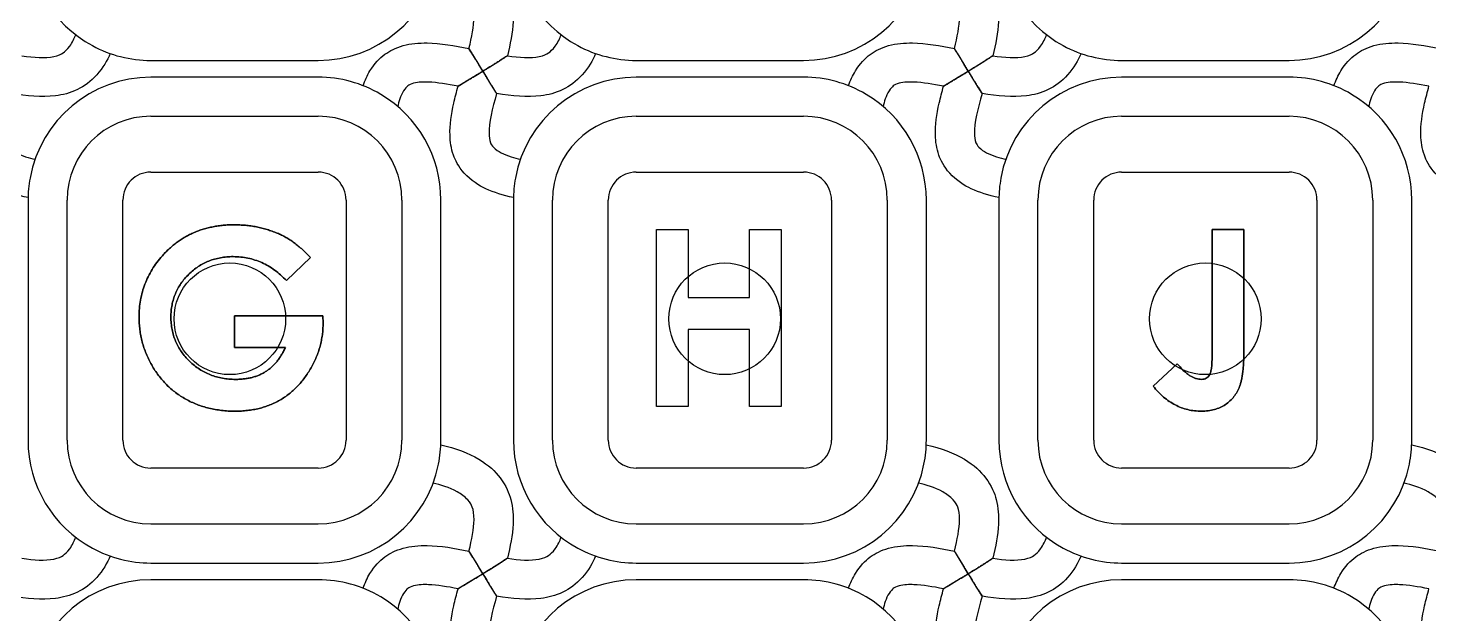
# Model space of a CAD drawing. Header units: millimetres. Extents: x -16.1 to 69.6, y -64.8 to -18.6.
# Drawn here: x 18.69 to 43.8, y -47.69 to -37.19 of the extents above; entities that cross this region are included whole.
import ezdxf

# ---------------------------------------------------------------- set-up
doc = ezdxf.new("R2010")
doc.units = ezdxf.units.MM
doc.linetypes.add('HIDDEN', pattern=[9.525, 6.35, -3.175])
doc.layers.get('0').update_dxf_attribs({"color": 137, "lineweight": 70, "true_color": 0x408080})
doc.layers.add('Hidden', color=254, linetype='HIDDEN', lineweight=70, true_color=0xd9d9d9)

msp = doc.modelspace()

# ---------------------------------------------------------------- linework, layer by layer
at = {"color": 254, "lineweight": -3, "true_color": 0xd9d9d9}
for p, q in [((20.889, -37.774), (23.889, -37.774)), ((29.589, -37.774), (32.589, -37.774)), ((38.289, -37.774), (41.289, -37.774)), ((23.889, -38.074), (20.889, -38.074)), ((32.589, -38.074), (29.589, -38.074)), ((41.289, -38.074), (38.289, -38.074)), ((20.889, -38.774), (23.889, -38.774)), ((29.589, -38.774), (32.589, -38.774)), ((38.289, -38.774), (41.289, -38.774)), ((18.689, -40.274), (18.689, -44.574)), ((19.389, -44.574), (19.389, -40.274)), ((25.389, -40.274), (25.389, -44.574)), ((26.089, -44.574), (26.089, -40.274)), ((27.389, -40.274), (27.389, -44.574)), ((28.089, -44.574), (28.089, -40.274)), ((34.089, -40.274), (34.089, -44.574)), ((34.789, -44.574), (34.789, -40.274)), ((36.089, -40.274), (36.089, -44.574)), ((36.789, -44.574), (36.789, -40.274)), ((42.789, -40.274), (42.789, -44.574)), ((43.489, -44.574), (43.489, -40.274)), ((29.95, -40.799), (30.519, -40.799)), ((29.95, -43.974), (29.95, -40.799)), ((29.95, -40.799), (30.519, -40.799)), ((29.95, -43.974), (29.95, -40.799)), ((30.519, -40.799), (30.519, -42.02)), ((30.519, -40.799), (30.519, -42.02)), ((31.618, -40.799), (32.188, -40.799)), ((31.618, -42.02), (31.618, -40.799)), ((31.618, -40.799), (32.188, -40.799)), ((31.618, -42.02), (31.618, -40.799)), ((32.188, -40.799), (32.188, -43.974)), ((32.188, -40.799), (32.188, -43.974)), ((40.481, -40.799), (39.911, -40.799)), ((39.911, -40.799), (39.911, -43.039)), ((39.911, -40.799), (40.481, -40.799)), ((39.911, -43.039), (39.911, -40.799)), ((40.481, -42.907), (40.481, -40.799)), ((40.481, -40.799), (40.481, -42.907)), ((23.321, -41.717), (23.752, -41.304)), ((23.752, -41.304), (23.321, -41.717)), ((30.519, -42.02), (31.618, -42.02)), ((30.519, -42.02), (31.618, -42.02)), ((23.972, -42.346), (22.389, -42.346)), ((22.389, -42.346), (22.389, -42.916)), ((22.389, -42.916), (22.389, -42.346)), ((22.389, -42.346), (23.972, -42.346)), ((23.977, -42.481), (23.972, -42.346)), ((23.972, -42.346), (23.977, -42.481)), ((30.519, -42.59), (30.519, -43.974)), ((31.618, -42.59), (30.519, -42.59)), ((31.618, -42.59), (30.519, -42.59)), ((30.519, -42.59), (30.519, -43.974)), ((31.618, -43.974), (31.618, -42.59)), ((31.618, -43.974), (31.618, -42.59)), ((22.389, -42.916), (23.301, -42.916)), ((23.301, -42.916), (22.389, -42.916)), ((39.284, -43.207), (38.853, -43.606)), ((38.853, -43.606), (39.284, -43.207)), ((30.519, -43.974), (29.95, -43.974)), ((30.519, -43.974), (29.95, -43.974)), ((32.188, -43.974), (31.618, -43.974)), ((32.188, -43.974), (31.618, -43.974)), ((20.889, -46.074), (23.889, -46.074)), ((29.589, -46.074), (32.589, -46.074)), ((38.289, -46.074), (41.289, -46.074)), ((20.889, -46.774), (23.889, -46.774)), ((29.589, -46.774), (32.589, -46.774)), ((38.289, -46.774), (41.289, -46.774)), ((23.889, -47.074), (20.889, -47.074)), ((32.589, -47.074), (29.589, -47.074)), ((41.289, -47.074), (38.289, -47.074))]:
    msp.add_line(p, q, dxfattribs=at)
for centre, radius, start, end in [((20.889, -35.574), 2.2, 180, 241.5672), ((29.589, -35.574), 2.2, 180, 241.5672), ((38.289, -35.574), 2.2, 180, 241.5672), ((23.889, -35.574), 2.2, 270, 348.6735), ((32.589, -35.574), 2.2, 270, 348.6735), ((41.289, -35.574), 2.2, 270, 348.6735), ((20.889, -35.574), 2.2, 241.5672, 270), ((29.589, -35.574), 2.2, 241.5672, 270), ((38.289, -35.574), 2.2, 241.5672, 270), ((20.889, -40.274), 2.2, 90, 169.6962), ((23.889, -40.274), 2.2, 59.3326, 90), ((29.589, -40.274), 2.2, 90, 169.6962), ((32.589, -40.274), 2.2, 59.3326, 90), ((38.289, -40.274), 2.2, 90, 169.6962), ((41.289, -40.274), 2.2, 59.3326, 90), ((23.889, -40.274), 2.2, 360, 59.3326), ((32.589, -40.274), 2.2, 360, 59.3326), ((41.289, -40.274), 2.2, 360, 59.3326), ((20.889, -40.274), 1.5, 90, 180), ((23.889, -40.274), 1.5, 360, 90), ((29.589, -40.274), 1.5, 90, 180), ((32.589, -40.274), 1.5, 360, 90), ((38.289, -40.274), 1.5, 90, 180), ((41.289, -40.274), 1.5, 360, 90), ((20.889, -40.274), 2.2, 169.6962, 180), ((29.589, -40.274), 2.2, 169.6962, 180), ((38.289, -40.274), 2.2, 169.6962, 180), ((20.889, -44.574), 2.2, 180, 241.5672), ((20.889, -44.574), 1.5, 180, 270), ((23.889, -44.574), 1.5, 270, 360), ((23.889, -44.574), 2.2, 348.6735, 360), ((29.589, -44.574), 2.2, 180, 241.5672), ((29.589, -44.574), 1.5, 180, 270), ((32.589, -44.574), 1.5, 270, 360), ((32.589, -44.574), 2.2, 348.6735, 360), ((38.289, -44.574), 2.2, 180, 241.5672), ((38.289, -44.574), 1.5, 180, 270), ((41.289, -44.574), 1.5, 270, 360), ((41.289, -44.574), 2.2, 348.6735, 360), ((23.889, -44.574), 2.2, 270, 348.6735), ((32.589, -44.574), 2.2, 270, 348.6735), ((41.289, -44.574), 2.2, 270, 348.6735), ((20.889, -44.574), 2.2, 241.5672, 270), ((29.589, -44.574), 2.2, 241.5672, 270), ((38.289, -44.574), 2.2, 241.5672, 270), ((20.889, -49.274), 2.2, 90, 169.6962), ((23.889, -49.274), 2.2, 59.3326, 90), ((29.589, -49.274), 2.2, 90, 169.6962), ((32.589, -49.274), 2.2, 59.3326, 90), ((38.289, -49.274), 2.2, 90, 169.6962), ((41.289, -49.274), 2.2, 59.3326, 90), ((23.889, -49.274), 2.2, 360, 59.3326), ((32.589, -49.274), 2.2, 360, 59.3326), ((41.289, -49.274), 2.2, 360, 59.3326)]:
    msp.add_arc(centre, radius, start, end, dxfattribs=at)
for points, knots in [([(26.088, -35.656), (26.353, -35.717), (26.581, -35.803), (26.943, -36.02), (27.064, -36.134), (27.259, -36.39), (27.312, -36.528), (27.379, -36.782), (27.388, -36.932), (27.372, -37.275), (27.333, -37.481), (27.28, -37.69)], [0.000002828, 0.000002828, 0.000002828, 0.000002828, 0.000819456, 0.000819456, 0.001568226, 0.001568226, 0.002499015, 0.002499015, 0.003742134, 0.003742134, 0.005425656, 0.005425656, 0.005425656, 0.005425656]), ([(34.788, -35.656), (35.053, -35.717), (35.281, -35.803), (35.643, -36.02), (35.764, -36.134), (35.959, -36.39), (36.012, -36.528), (36.079, -36.782), (36.088, -36.932), (36.072, -37.275), (36.033, -37.481), (35.98, -37.69)], [0.000002828, 0.000002828, 0.000002828, 0.000002828, 0.000819456, 0.000819456, 0.001568226, 0.001568226, 0.002499015, 0.002499015, 0.003742134, 0.003742134, 0.005425655, 0.005425655, 0.005425655, 0.005425655]), ([(43.488, -35.656), (43.753, -35.717), (43.981, -35.803), (44.343, -36.02), (44.464, -36.134), (44.659, -36.39), (44.712, -36.528), (44.779, -36.782), (44.788, -36.932), (44.772, -37.275), (44.733, -37.481), (44.68, -37.69)], [0.00000283, 0.00000283, 0.00000283, 0.00000283, 0.000819456, 0.000819456, 0.001568226, 0.001568226, 0.002499015, 0.002499015, 0.003742134, 0.003742134, 0.005425656, 0.005425656, 0.005425656, 0.005425656]), ([(26.591, -37.56), (26.644, -37.356), (26.682, -37.162), (26.684, -36.9), (26.671, -36.828), (26.637, -36.738), (26.615, -36.693), (26.517, -36.586), (26.45, -36.538), (26.241, -36.423), (26.077, -36.373), (25.951, -36.343)], [0.000327034, 0.000327034, 0.000327034, 0.000327034, 0.000976371, 0.000976371, 0.001368265, 0.001368265, 0.001620602, 0.001620602, 0.001917694, 0.001917694, 0.002526456, 0.002526456, 0.002526456, 0.002526456]), ([(35.291, -37.56), (35.344, -37.356), (35.382, -37.162), (35.384, -36.9), (35.371, -36.828), (35.337, -36.738), (35.315, -36.693), (35.217, -36.586), (35.15, -36.538), (34.941, -36.423), (34.777, -36.373), (34.651, -36.343)], [0.000327034, 0.000327034, 0.000327034, 0.000327034, 0.000976371, 0.000976371, 0.001368265, 0.001368265, 0.001620602, 0.001620602, 0.001917694, 0.001917694, 0.002526455, 0.002526455, 0.002526455, 0.002526455]), ([(43.991, -37.56), (44.044, -37.356), (44.082, -37.162), (44.084, -36.9), (44.071, -36.828), (44.037, -36.738), (44.015, -36.693), (43.917, -36.586), (43.85, -36.538), (43.641, -36.423), (43.477, -36.373), (43.351, -36.343)], [0.000327034, 0.000327034, 0.000327034, 0.000327034, 0.000976371, 0.000976371, 0.001368265, 0.001368265, 0.001620602, 0.001620602, 0.001917694, 0.001917694, 0.002526458, 0.002526458, 0.002526458, 0.002526458]), ([(18.58, -37.69), (18.795, -37.722), (18.997, -37.735), (19.234, -37.687), (19.284, -37.662), (19.352, -37.615), (19.393, -37.58), (19.485, -37.452), (19.52, -37.376), (19.543, -37.314)], [0.000381165, 0.000381165, 0.000381165, 0.000381165, 0.001045284, 0.001045284, 0.001394969, 0.001394969, 0.001747939, 0.001747939, 0.002153867, 0.002153867, 0.002153867, 0.002153867]), ([(27.28, -37.69), (27.495, -37.722), (27.697, -37.735), (27.934, -37.687), (27.984, -37.662), (28.052, -37.615), (28.093, -37.58), (28.185, -37.452), (28.22, -37.376), (28.243, -37.314)], [0.000381165, 0.000381165, 0.000381165, 0.000381165, 0.001045284, 0.001045284, 0.001394969, 0.001394969, 0.001747939, 0.001747939, 0.002153867, 0.002153867, 0.002153867, 0.002153867]), ([(35.98, -37.69), (36.195, -37.722), (36.398, -37.735), (36.634, -37.687), (36.684, -37.662), (36.752, -37.615), (36.793, -37.58), (36.885, -37.452), (36.92, -37.376), (36.943, -37.314)], [0.000381159, 0.000381159, 0.000381159, 0.000381159, 0.001045418, 0.001045418, 0.001394921, 0.001394921, 0.001747637, 0.001747637, 0.002152629, 0.002152629, 0.002152629, 0.002152629]), ([(20.162, -37.649), (20.109, -37.772), (20.032, -37.908), (19.815, -38.152), (19.698, -38.237), (19.443, -38.359), (19.309, -38.392), (18.934, -38.439), (18.665, -38.414), (18.387, -38.369)], [0.000091495, 0.000091495, 0.000091495, 0.000091495, 0.000455859, 0.000455859, 0.000802043, 0.000802043, 0.001162829, 0.001162829, 0.001871182, 0.001871182, 0.001871182, 0.001871182]), ([(24.694, -38.226), (24.727, -38.134), (24.767, -38.044), (24.898, -37.83), (24.99, -37.734), (25.171, -37.601), (25.277, -37.546), (25.549, -37.471), (25.695, -37.459), (26.081, -37.466), (26.335, -37.509), (26.591, -37.56)], [0.000235939, 0.000235939, 0.000235939, 0.000235939, 0.000528729, 0.000528729, 0.00099063, 0.00099063, 0.001411019, 0.001411019, 0.001838577, 0.001838577, 0.002527381, 0.002527381, 0.002527381, 0.002527381]), ([(26.84, -37.967), (26.817, -37.928), (26.781, -37.87), (26.734, -37.792), (26.699, -37.734), (26.651, -37.656), (26.615, -37.598), (26.591, -37.56)], [-0.0000034663, -0.0000034663, -0.0000034663, -0.0000034663, 0.0002105346, 0.000317535, 0.0004245354, 0.0005315359, 0.0007455367, 0.0007455367, 0.0007455367, 0.0007455367]), ([(28.862, -37.649), (28.809, -37.772), (28.732, -37.908), (28.515, -38.152), (28.398, -38.237), (28.143, -38.359), (28.009, -38.392), (27.634, -38.439), (27.365, -38.414), (27.087, -38.369)], [0.000091495, 0.000091495, 0.000091495, 0.000091495, 0.000455859, 0.000455859, 0.000802043, 0.000802043, 0.001162829, 0.001162829, 0.001871182, 0.001871182, 0.001871182, 0.001871182]), ([(33.394, -38.226), (33.426, -38.134), (33.467, -38.045), (33.598, -37.83), (33.69, -37.735), (33.87, -37.602), (33.976, -37.546), (34.249, -37.471), (34.394, -37.459), (34.781, -37.466), (35.035, -37.509), (35.291, -37.56)], [0.000236586, 0.000236586, 0.000236586, 0.000236586, 0.000528899, 0.000528899, 0.000990963, 0.000990963, 0.001412118, 0.001412118, 0.001840691, 0.001840691, 0.002531893, 0.002531893, 0.002531893, 0.002531893]), ([(35.54, -37.967), (35.517, -37.928), (35.481, -37.87), (35.434, -37.792), (35.399, -37.734), (35.351, -37.656), (35.315, -37.598), (35.291, -37.56)], [-0.0000034663, -0.0000034663, -0.0000034663, -0.0000034663, 0.0002105346, 0.000317535, 0.0004245354, 0.0005315359, 0.0007455367, 0.0007455367, 0.0007455367, 0.0007455367]), ([(37.562, -37.649), (37.509, -37.772), (37.432, -37.908), (37.215, -38.152), (37.098, -38.237), (36.844, -38.359), (36.709, -38.392), (36.334, -38.439), (36.065, -38.414), (35.787, -38.369)], [0.000092009, 0.000092009, 0.000092009, 0.000092009, 0.000456488, 0.000456488, 0.000803951, 0.000803951, 0.001166887, 0.001166887, 0.001880234, 0.001880234, 0.001880234, 0.001880234]), ([(42.094, -38.226), (42.126, -38.134), (42.167, -38.045), (42.298, -37.83), (42.39, -37.735), (42.57, -37.602), (42.676, -37.546), (42.949, -37.471), (43.094, -37.459), (43.481, -37.466), (43.735, -37.509), (43.991, -37.56)], [0.000236587, 0.000236587, 0.000236587, 0.000236587, 0.000528899, 0.000528899, 0.000990963, 0.000990963, 0.001412118, 0.001412118, 0.001840691, 0.001840691, 0.002531892, 0.002531892, 0.002531892, 0.002531892]), ([(27.28, -37.69), (27.239, -37.718), (27.177, -37.758), (27.093, -37.811), (27.03, -37.851), (26.946, -37.903), (26.883, -37.941), (26.84, -37.967)], [0.0007914947, 0.0007914947, 0.0007914947, 0.0007914947, 0.0010182635, 0.0011316479, 0.0012450324, 0.0013584168, 0.0015851857, 0.0015851857, 0.0015851857, 0.0015851857]), ([(35.98, -37.69), (35.939, -37.718), (35.877, -37.758), (35.793, -37.811), (35.73, -37.851), (35.646, -37.903), (35.583, -37.941), (35.54, -37.967)], [0.0007914947, 0.0007914947, 0.0007914947, 0.0007914947, 0.0010182635, 0.0011316479, 0.0012450324, 0.0013584168, 0.0015851857, 0.0015851857, 0.0015851857, 0.0015851857]), ([(26.397, -38.235), (26.206, -38.199), (26.025, -38.169), (25.789, -38.159), (25.685, -38.16), (25.549, -38.197), (25.518, -38.214), (25.476, -38.247), (25.449, -38.273), (25.364, -38.407), (25.332, -38.523), (25.316, -38.599)], [0.000387384, 0.000387384, 0.000387384, 0.000387384, 0.000988069, 0.000988069, 0.001280593, 0.001280593, 0.00145496, 0.00145496, 0.001624557, 0.001624557, 0.00196504, 0.00196504, 0.00196504, 0.00196504]), ([(26.397, -38.235), (26.439, -38.209), (26.502, -38.171), (26.587, -38.12), (26.65, -38.082), (26.735, -38.031), (26.798, -37.993), (26.84, -37.967)], [0.0007893728, 0.0007893728, 0.0007893728, 0.0007893728, 0.0010155213, 0.0011285956, 0.0012416698, 0.0013547441, 0.0015808926, 0.0015808926, 0.0015808926, 0.0015808926]), ([(26.84, -37.967), (26.863, -38.005), (26.898, -38.063), (26.945, -38.14), (26.98, -38.197), (27.027, -38.274), (27.063, -38.331), (27.087, -38.369)], [-0.0000034661, -0.0000034661, -0.0000034661, -0.0000034661, 0.0002097471, 0.0003163537, 0.0004229602, 0.0005295668, 0.00074278, 0.00074278, 0.00074278, 0.00074278]), ([(35.097, -38.235), (34.906, -38.199), (34.725, -38.169), (34.489, -38.159), (34.385, -38.16), (34.249, -38.197), (34.218, -38.214), (34.176, -38.247), (34.149, -38.273), (34.064, -38.407), (34.032, -38.523), (34.016, -38.599)], [0.000387384, 0.000387384, 0.000387384, 0.000387384, 0.000988069, 0.000988069, 0.001280582, 0.001280582, 0.001454996, 0.001454996, 0.001624699, 0.001624699, 0.001965327, 0.001965327, 0.001965327, 0.001965327]), ([(35.097, -38.235), (35.139, -38.209), (35.202, -38.171), (35.287, -38.12), (35.35, -38.082), (35.435, -38.031), (35.498, -37.993), (35.54, -37.967)], [0.0007893728, 0.0007893728, 0.0007893728, 0.0007893728, 0.0010155213, 0.0011285956, 0.0012416698, 0.0013547441, 0.0015808926, 0.0015808926, 0.0015808926, 0.0015808926]), ([(35.54, -37.967), (35.563, -38.005), (35.598, -38.063), (35.645, -38.14), (35.68, -38.197), (35.727, -38.274), (35.763, -38.331), (35.787, -38.369)], [-0.0000034661, -0.0000034661, -0.0000034661, -0.0000034661, 0.0002097471, 0.0003163537, 0.0004229602, 0.0005295668, 0.00074278, 0.00074278, 0.00074278, 0.00074278]), ([(43.797, -38.235), (43.606, -38.199), (43.425, -38.169), (43.189, -38.159), (43.085, -38.16), (42.949, -38.197), (42.918, -38.214), (42.876, -38.247), (42.849, -38.273), (42.764, -38.407), (42.732, -38.523), (42.716, -38.599)], [0.000387386, 0.000387386, 0.000387386, 0.000387386, 0.000988069, 0.000988069, 0.001280582, 0.001280582, 0.001454996, 0.001454996, 0.001624699, 0.001624699, 0.001965328, 0.001965328, 0.001965328, 0.001965328]), ([(18.69, -40.231), (18.502, -40.192), (18.337, -40.14), (18.072, -40.014), (17.928, -39.927), (17.7, -39.675), (17.645, -39.557), (17.571, -39.35), (17.555, -39.227), (17.547, -38.93), (17.574, -38.738), (17.642, -38.439), (17.669, -38.337), (17.697, -38.235)], [0.000002738, 0.000002738, 0.000002738, 0.000002738, 0.000579261, 0.000579261, 0.00107504, 0.00107504, 0.001516362, 0.001516362, 0.002133538, 0.002133538, 0.003101776, 0.003101776, 0.003591375, 0.003591375, 0.003591375, 0.003591375]), ([(18.387, -38.369), (18.311, -38.634), (18.248, -38.892), (18.252, -39.134), (18.257, -39.197), (18.287, -39.271), (18.302, -39.299), (18.371, -39.371), (18.422, -39.403), (18.58, -39.485), (18.715, -39.521), (18.815, -39.542)], [0.000314466, 0.000314466, 0.000314466, 0.000314466, 0.001136934, 0.001136934, 0.001344298, 0.001344298, 0.001436388, 0.001436388, 0.001557454, 0.001557454, 0.001859731, 0.001859731, 0.001859731, 0.001859731]), ([(27.39, -40.231), (27.202, -40.192), (27.037, -40.14), (26.772, -40.014), (26.628, -39.927), (26.4, -39.675), (26.345, -39.557), (26.271, -39.35), (26.255, -39.227), (26.247, -38.93), (26.274, -38.738), (26.342, -38.439), (26.369, -38.337), (26.397, -38.235)], [0.000002738, 0.000002738, 0.000002738, 0.000002738, 0.000579261, 0.000579261, 0.00107504, 0.00107504, 0.001516362, 0.001516362, 0.002133538, 0.002133538, 0.003101776, 0.003101776, 0.003591375, 0.003591375, 0.003591375, 0.003591375]), ([(27.087, -38.369), (27.011, -38.634), (26.948, -38.892), (26.952, -39.134), (26.957, -39.197), (26.987, -39.271), (27.002, -39.299), (27.071, -39.371), (27.122, -39.403), (27.28, -39.485), (27.415, -39.521), (27.515, -39.542)], [0.000314466, 0.000314466, 0.000314466, 0.000314466, 0.001136934, 0.001136934, 0.001344298, 0.001344298, 0.001436388, 0.001436388, 0.001557454, 0.001557454, 0.001859731, 0.001859731, 0.001859731, 0.001859731]), ([(36.09, -40.231), (35.902, -40.192), (35.737, -40.14), (35.472, -40.014), (35.328, -39.927), (35.1, -39.675), (35.045, -39.557), (34.971, -39.35), (34.955, -39.227), (34.947, -38.93), (34.974, -38.738), (35.042, -38.439), (35.069, -38.337), (35.097, -38.235)], [0.000002738, 0.000002738, 0.000002738, 0.000002738, 0.000579261, 0.000579261, 0.00107504, 0.00107504, 0.001516362, 0.001516362, 0.002133538, 0.002133538, 0.003101776, 0.003101776, 0.003591376, 0.003591376, 0.003591376, 0.003591376]), ([(35.787, -38.369), (35.711, -38.634), (35.648, -38.892), (35.652, -39.134), (35.657, -39.197), (35.687, -39.271), (35.702, -39.299), (35.771, -39.371), (35.822, -39.403), (35.98, -39.485), (36.115, -39.521), (36.215, -39.542)], [0.000314466, 0.000314466, 0.000314466, 0.000314466, 0.001136934, 0.001136934, 0.001344298, 0.001344298, 0.001436388, 0.001436388, 0.001557454, 0.001557454, 0.001859733, 0.001859733, 0.001859733, 0.001859733]), ([(44.79, -40.231), (44.602, -40.192), (44.437, -40.14), (44.172, -40.014), (44.028, -39.927), (43.8, -39.675), (43.745, -39.557), (43.671, -39.35), (43.655, -39.227), (43.647, -38.93), (43.674, -38.738), (43.742, -38.439), (43.769, -38.337), (43.797, -38.235)], [0.00000274, 0.00000274, 0.00000274, 0.00000274, 0.000579261, 0.000579261, 0.00107504, 0.00107504, 0.001516362, 0.001516362, 0.002133538, 0.002133538, 0.003101776, 0.003101776, 0.003591375, 0.003591375, 0.003591375, 0.003591375]), ([(22.382, -40.718), (22.35, -40.718), (22.285, -40.718), (22.19, -40.726), (22.096, -40.736), (22.006, -40.752), (21.917, -40.771), (21.83, -40.795), (21.746, -40.823), (21.665, -40.856), (21.585, -40.892), (21.508, -40.934), (21.434, -40.979), (21.361, -41.029), (21.291, -41.083), (21.224, -41.142), (21.158, -41.205), (21.117, -41.25), (21.096, -41.273)], [-1, -1, -1, -1, -0.93226, -0.866116, -0.801473, -0.737705, -0.675167, -0.613065, -0.551874, -0.491278, -0.430675, -0.370656, -0.309864, -0.249479, -0.188343, -0.126616, -0.063787, 0, 0, 0, 0]), ([(21.096, -41.273), (21.117, -41.25), (21.158, -41.205), (21.224, -41.142), (21.291, -41.083), (21.361, -41.029), (21.434, -40.979), (21.508, -40.934), (21.585, -40.892), (21.665, -40.856), (21.746, -40.823), (21.83, -40.795), (21.917, -40.771), (22.006, -40.752), (22.096, -40.736), (22.19, -40.726), (22.285, -40.718), (22.35, -40.718), (22.382, -40.718)], [0, 0, 0, 0, 0.063787, 0.126616, 0.188343, 0.249479, 0.309864, 0.370656, 0.430675, 0.491278, 0.551874, 0.613065, 0.675167, 0.737705, 0.801473, 0.866116, 0.93226, 1, 1, 1, 1]), ([(23.157, -40.868), (23.127, -40.856), (23.066, -40.832), (22.973, -40.802), (22.879, -40.775), (22.783, -40.754), (22.685, -40.738), (22.585, -40.726), (22.484, -40.719), (22.416, -40.718), (22.382, -40.718)], [-1, -1, -1, -1, -0.877301, -0.754221, -0.631232, -0.50745, -0.382375, -0.256614, -0.128976, 0, 0, 0, 0]), ([(22.382, -40.718), (22.416, -40.718), (22.484, -40.719), (22.585, -40.726), (22.685, -40.738), (22.783, -40.754), (22.879, -40.775), (22.973, -40.802), (23.066, -40.832), (23.127, -40.856), (23.157, -40.868)], [0, 0, 0, 0, 0.128976, 0.256614, 0.382375, 0.50745, 0.631232, 0.754221, 0.877301, 1, 1, 1, 1]), ([(23.752, -41.304), (23.728, -41.279), (23.681, -41.23), (23.607, -41.161), (23.533, -41.098), (23.459, -41.04), (23.385, -40.988), (23.309, -40.942), (23.234, -40.901), (23.182, -40.879), (23.157, -40.868)], [-1, -1, -1, -1, -0.8596471, -0.7246775, -0.594208, -0.4673998, -0.3456566, -0.2273961, -0.111799, 0, 0, 0, 0]), ([(23.157, -40.868), (23.182, -40.879), (23.234, -40.901), (23.309, -40.942), (23.385, -40.988), (23.459, -41.04), (23.533, -41.098), (23.607, -41.161), (23.681, -41.23), (23.728, -41.279), (23.752, -41.304)], [0, 0, 0, 0, 0.111799, 0.2273961, 0.3456566, 0.4673998, 0.594208, 0.7246775, 0.8596471, 1, 1, 1, 1]), ([(21.096, -41.273), (21.063, -41.312), (20.997, -41.39), (20.912, -41.515), (20.841, -41.645), (20.782, -41.78), (20.736, -41.92), (20.704, -42.066), (20.683, -42.216), (20.681, -42.319), (20.68, -42.371)], [-1, -1, -1, -1, -0.8713701, -0.7464371, -0.6232587, -0.5014238, -0.3789022, -0.2552415, -0.1292556, 0, 0, 0, 0]), ([(20.68, -42.371), (20.681, -42.319), (20.683, -42.216), (20.704, -42.066), (20.736, -41.92), (20.782, -41.78), (20.841, -41.645), (20.912, -41.515), (20.997, -41.39), (21.063, -41.312), (21.096, -41.273)], [0, 0, 0, 0, 0.1292556, 0.2552415, 0.3789022, 0.5014238, 0.6232587, 0.7464371, 0.8713701, 1, 1, 1, 1]), ([(21.25, -42.37), (21.25, -42.333), (21.252, -42.26), (21.268, -42.153), (21.293, -42.05), (21.328, -41.952), (21.374, -41.857), (21.429, -41.767), (21.494, -41.682), (21.569, -41.602), (21.651, -41.528), (21.739, -41.464), (21.832, -41.409), (21.93, -41.364), (22.032, -41.33), (22.139, -41.305), (22.251, -41.29), (22.328, -41.288), (22.366, -41.287)], [-1, -1, -1, -1, -0.93611, -0.873863, -0.813458, -0.753131, -0.693253, -0.632482, -0.570712, -0.507125, -0.443219, -0.380493, -0.318843, -0.257128, -0.195189, -0.131929, -0.067188, 0, 0, 0, 0]), ([(22.366, -41.287), (22.328, -41.288), (22.251, -41.29), (22.139, -41.305), (22.032, -41.33), (21.93, -41.364), (21.832, -41.409), (21.739, -41.464), (21.651, -41.528), (21.569, -41.602), (21.494, -41.682), (21.429, -41.767), (21.374, -41.857), (21.328, -41.952), (21.293, -42.05), (21.268, -42.153), (21.252, -42.26), (21.25, -42.333), (21.25, -42.37)], [0, 0, 0, 0, 0.067188, 0.131929, 0.195189, 0.257128, 0.318843, 0.380493, 0.443219, 0.507125, 0.570712, 0.632482, 0.693253, 0.753131, 0.813458, 0.873863, 0.93611, 1, 1, 1, 1]), ([(22.366, -41.287), (22.411, -41.289), (22.5, -41.292), (22.631, -41.312), (22.757, -41.346), (22.879, -41.393), (22.997, -41.454), (23.11, -41.528), (23.22, -41.615), (23.287, -41.683), (23.321, -41.717)], [-1, -1, -1, -1, -0.87526, -0.753439, -0.632427, -0.511496, -0.389241, -0.263807, -0.134447, 0, 0, 0, 0]), ([(23.321, -41.717), (23.287, -41.683), (23.22, -41.615), (23.11, -41.528), (22.997, -41.454), (22.879, -41.393), (22.757, -41.346), (22.631, -41.312), (22.5, -41.292), (22.411, -41.289), (22.366, -41.287)], [0, 0, 0, 0, 0.134447, 0.263807, 0.389241, 0.511496, 0.632427, 0.753439, 0.87526, 1, 1, 1, 1]), ([(20.68, -42.371), (20.681, -42.409), (20.682, -42.484), (20.692, -42.596), (20.71, -42.706), (20.735, -42.815), (20.766, -42.921), (20.805, -43.026), (20.851, -43.128), (20.904, -43.229), (20.963, -43.324), (21.026, -43.416), (21.096, -43.5), (21.17, -43.581), (21.249, -43.654), (21.334, -43.723), (21.423, -43.785), (21.517, -43.842), (21.615, -43.892), (21.717, -43.936), (21.823, -43.973), (21.931, -44.002), (22.043, -44.026), (22.159, -44.043), (22.277, -44.054), (22.358, -44.055), (22.398, -44.055)], [-1, -1, -1, -1, -0.9576559, -0.9158733, -0.8744393, -0.8332028, -0.7920551, -0.7506859, -0.7089884, -0.6667924, -0.6246627, -0.5834072, -0.5427515, -0.5024334, -0.4621153, -0.4219416, -0.3815383, -0.3407077, -0.2995763, -0.2583804, -0.2170302, -0.175102, -0.1328128, -0.0895461, -0.0451729, 0, 0, 0, 0]), ([(22.398, -44.055), (22.358, -44.055), (22.277, -44.054), (22.159, -44.043), (22.043, -44.026), (21.931, -44.002), (21.823, -43.973), (21.717, -43.936), (21.615, -43.892), (21.517, -43.842), (21.423, -43.785), (21.334, -43.723), (21.249, -43.654), (21.17, -43.581), (21.096, -43.5), (21.026, -43.416), (20.963, -43.324), (20.904, -43.229), (20.851, -43.128), (20.805, -43.026), (20.766, -42.921), (20.735, -42.815), (20.71, -42.706), (20.692, -42.596), (20.682, -42.484), (20.681, -42.409), (20.68, -42.371)], [0, 0, 0, 0, 0.0451729, 0.0895461, 0.1328128, 0.175102, 0.2170302, 0.2583804, 0.2995763, 0.3407077, 0.3815383, 0.4219416, 0.4621153, 0.5024334, 0.5427515, 0.5834072, 0.6246627, 0.6667924, 0.7089884, 0.7506859, 0.7920551, 0.8332028, 0.8744393, 0.9158733, 0.9576559, 1, 1, 1, 1]), ([(22.41, -43.486), (22.37, -43.485), (22.29, -43.483), (22.175, -43.467), (22.064, -43.442), (21.958, -43.406), (21.856, -43.361), (21.76, -43.304), (21.668, -43.239), (21.583, -43.162), (21.505, -43.08), (21.437, -42.992), (21.378, -42.899), (21.332, -42.802), (21.294, -42.7), (21.269, -42.594), (21.252, -42.483), (21.25, -42.408), (21.25, -42.37)], [-1, -1, -1, -1, -0.932933, -0.8678491, -0.8048965, -0.7427851, -0.6810492, -0.6190867, -0.5566061, -0.4925687, -0.4288609, -0.3669512, -0.3062584, -0.2464765, -0.1864721, -0.1258508, -0.0638792, 0, 0, 0, 0]), ([(21.25, -42.37), (21.25, -42.408), (21.252, -42.483), (21.269, -42.594), (21.294, -42.7), (21.332, -42.802), (21.378, -42.899), (21.437, -42.992), (21.505, -43.08), (21.583, -43.162), (21.668, -43.239), (21.76, -43.304), (21.856, -43.361), (21.958, -43.406), (22.064, -43.442), (22.175, -43.467), (22.29, -43.483), (22.37, -43.485), (22.41, -43.486)], [0, 0, 0, 0, 0.0638792, 0.1258508, 0.1864721, 0.2464765, 0.3062584, 0.3669512, 0.4288609, 0.4925687, 0.5566061, 0.6190867, 0.6810492, 0.7427851, 0.8048965, 0.8678491, 0.932933, 1, 1, 1, 1]), ([(22.398, -44.055), (22.436, -44.055), (22.511, -44.054), (22.621, -44.044), (22.727, -44.029), (22.83, -44.007), (22.929, -43.979), (23.024, -43.945), (23.115, -43.904), (23.203, -43.858), (23.287, -43.805), (23.367, -43.747), (23.443, -43.683), (23.515, -43.614), (23.583, -43.539), (23.647, -43.458), (23.707, -43.371), (23.762, -43.281), (23.812, -43.186), (23.856, -43.089), (23.894, -42.992), (23.924, -42.892), (23.947, -42.791), (23.965, -42.689), (23.975, -42.586), (23.976, -42.516), (23.977, -42.481)], [-1, -1, -1, -1, -0.954212, -0.910066, -0.866926, -0.824851, -0.783652, -0.742888, -0.702932, -0.663013, -0.623143, -0.583608, -0.543863, -0.503718, -0.462988, -0.421656, -0.379594, -0.336442, -0.293094, -0.250643, -0.208475, -0.166815, -0.125322, -0.083833, -0.041954, 0, 0, 0, 0]), ([(23.977, -42.481), (23.976, -42.516), (23.975, -42.586), (23.965, -42.689), (23.947, -42.791), (23.924, -42.892), (23.894, -42.992), (23.856, -43.089), (23.812, -43.186), (23.762, -43.281), (23.707, -43.371), (23.647, -43.458), (23.583, -43.539), (23.515, -43.614), (23.443, -43.683), (23.367, -43.747), (23.287, -43.805), (23.203, -43.858), (23.115, -43.904), (23.024, -43.945), (22.929, -43.979), (22.83, -44.007), (22.727, -44.029), (22.621, -44.044), (22.511, -44.054), (22.436, -44.055), (22.398, -44.055)], [0, 0, 0, 0, 0.041954, 0.083833, 0.125322, 0.166815, 0.208475, 0.250643, 0.293094, 0.336442, 0.379594, 0.421656, 0.462988, 0.503718, 0.543863, 0.583608, 0.623143, 0.663013, 0.702932, 0.742888, 0.783652, 0.824851, 0.866926, 0.910066, 0.954212, 1, 1, 1, 1]), ([(23.301, -42.916), (23.289, -42.94), (23.267, -42.986), (23.229, -43.053), (23.189, -43.114), (23.147, -43.171), (23.101, -43.222), (23.052, -43.269), (23.001, -43.311), (22.948, -43.348), (22.891, -43.381), (22.831, -43.409), (22.769, -43.432), (22.703, -43.452), (22.634, -43.467), (22.562, -43.477), (22.487, -43.485), (22.436, -43.485), (22.41, -43.486)], [-1, -1, -1, -1, -0.929671, -0.8622762, -0.7975553, -0.7347654, -0.6736809, -0.6142841, -0.555828, -0.4982922, -0.4409639, -0.3824643, -0.3234216, -0.2627939, -0.2005554, -0.136147, -0.0693487, 0, 0, 0, 0]), ([(22.41, -43.486), (22.436, -43.485), (22.487, -43.485), (22.562, -43.477), (22.634, -43.467), (22.703, -43.452), (22.769, -43.432), (22.831, -43.409), (22.891, -43.381), (22.948, -43.348), (23.001, -43.311), (23.052, -43.269), (23.101, -43.222), (23.147, -43.171), (23.189, -43.114), (23.229, -43.053), (23.267, -42.986), (23.289, -42.94), (23.301, -42.916)], [0, 0, 0, 0, 0.0693487, 0.136147, 0.2005554, 0.2627939, 0.3234216, 0.3824643, 0.4409639, 0.4982922, 0.555828, 0.6142841, 0.6736809, 0.7347654, 0.7975553, 0.8622762, 0.929671, 1, 1, 1, 1]), ([(39.721, -44.055), (39.761, -44.054), (39.839, -44.051), (39.951, -44.029), (40.055, -43.991), (40.149, -43.939), (40.232, -43.873), (40.304, -43.797), (40.361, -43.709), (40.399, -43.628), (40.424, -43.555), (40.438, -43.49), (40.452, -43.415), (40.463, -43.332), (40.471, -43.239), (40.477, -43.136), (40.481, -43.025), (40.481, -42.947), (40.481, -42.907)], [-1, -1, -1, -1, -0.923848, -0.852085, -0.783135, -0.71545, -0.648756, -0.58332, -0.518077, -0.450981, -0.414105, -0.37197, -0.324171, -0.270999, -0.212059, -0.147218, -0.076405, 0, 0, 0, 0]), ([(40.481, -42.907), (40.481, -42.947), (40.481, -43.025), (40.477, -43.136), (40.471, -43.239), (40.463, -43.332), (40.452, -43.415), (40.438, -43.49), (40.424, -43.555), (40.399, -43.628), (40.361, -43.709), (40.304, -43.797), (40.232, -43.873), (40.149, -43.939), (40.055, -43.991), (39.951, -44.029), (39.839, -44.051), (39.761, -44.054), (39.721, -44.055)], [0, 0, 0, 0, 0.076405, 0.147218, 0.212059, 0.270999, 0.324171, 0.37197, 0.414105, 0.450981, 0.518077, 0.58332, 0.648756, 0.71545, 0.783135, 0.852085, 0.923848, 1, 1, 1, 1]), ([(39.911, -43.039), (39.911, -43.061), (39.911, -43.104), (39.908, -43.165), (39.906, -43.22), (39.901, -43.269), (39.894, -43.311), (39.885, -43.347), (39.877, -43.378), (39.862, -43.409), (39.84, -43.44), (39.806, -43.466), (39.766, -43.483), (39.736, -43.485), (39.721, -43.486)], [-1, -1, -1, -1, -0.875878, -0.764543, -0.662506, -0.573025, -0.493524, -0.42621, -0.367326, -0.319648, -0.236744, -0.160852, -0.083661, 0, 0, 0, 0]), ([(39.721, -43.486), (39.736, -43.485), (39.766, -43.483), (39.806, -43.466), (39.84, -43.44), (39.862, -43.409), (39.877, -43.378), (39.885, -43.347), (39.894, -43.311), (39.901, -43.269), (39.906, -43.22), (39.908, -43.165), (39.911, -43.104), (39.911, -43.061), (39.911, -43.039)], [0, 0, 0, 0, 0.083661, 0.160852, 0.236744, 0.319648, 0.367326, 0.42621, 0.493524, 0.573025, 0.662506, 0.764543, 0.875878, 1, 1, 1, 1]), ([(39.721, -43.486), (39.706, -43.485), (39.673, -43.483), (39.625, -43.472), (39.575, -43.454), (39.524, -43.429), (39.47, -43.393), (39.413, -43.343), (39.349, -43.28), (39.307, -43.232), (39.284, -43.207)], [-1, -1, -1, -1, -0.911672, -0.819272, -0.721796, -0.618045, -0.499586, -0.357766, -0.191189, 0, 0, 0, 0]), ([(39.284, -43.207), (39.307, -43.232), (39.349, -43.28), (39.413, -43.343), (39.47, -43.393), (39.524, -43.429), (39.575, -43.454), (39.625, -43.472), (39.673, -43.483), (39.706, -43.485), (39.721, -43.486)], [0, 0, 0, 0, 0.191189, 0.357766, 0.499586, 0.618045, 0.721796, 0.819272, 0.911672, 1, 1, 1, 1]), ([(38.853, -43.606), (38.883, -43.642), (38.941, -43.712), (39.039, -43.803), (39.14, -43.881), (39.248, -43.944), (39.359, -43.995), (39.475, -44.03), (39.596, -44.052), (39.679, -44.054), (39.721, -44.055)], [-1, -1, -1, -1, -0.862034, -0.731012, -0.604691, -0.482806, -0.363092, -0.244326, -0.123873, 0, 0, 0, 0]), ([(39.721, -44.055), (39.679, -44.054), (39.596, -44.052), (39.475, -44.03), (39.359, -43.995), (39.248, -43.944), (39.14, -43.881), (39.039, -43.803), (38.941, -43.712), (38.883, -43.642), (38.853, -43.606)], [0, 0, 0, 0, 0.123873, 0.244326, 0.363092, 0.482806, 0.604691, 0.731012, 0.862034, 1, 1, 1, 1]), ([(26.088, -44.656), (26.353, -44.717), (26.581, -44.803), (26.943, -45.02), (27.064, -45.134), (27.259, -45.39), (27.312, -45.528), (27.379, -45.782), (27.388, -45.932), (27.372, -46.275), (27.333, -46.481), (27.28, -46.69)], [0.000002827, 0.000002827, 0.000002827, 0.000002827, 0.000819456, 0.000819456, 0.001568226, 0.001568226, 0.002499015, 0.002499015, 0.003742134, 0.003742134, 0.005425655, 0.005425655, 0.005425655, 0.005425655]), ([(34.788, -44.656), (35.053, -44.717), (35.281, -44.803), (35.643, -45.02), (35.764, -45.134), (35.959, -45.39), (36.012, -45.528), (36.079, -45.782), (36.088, -45.932), (36.072, -46.275), (36.033, -46.481), (35.98, -46.69)], [0.000002828, 0.000002828, 0.000002828, 0.000002828, 0.000819456, 0.000819456, 0.001568226, 0.001568226, 0.002499015, 0.002499015, 0.003742134, 0.003742134, 0.005425654, 0.005425654, 0.005425654, 0.005425654]), ([(43.488, -44.656), (43.753, -44.717), (43.981, -44.803), (44.343, -45.02), (44.464, -45.134), (44.659, -45.39), (44.712, -45.528), (44.779, -45.782), (44.788, -45.932), (44.772, -46.275), (44.733, -46.481), (44.68, -46.69)], [0.00000283, 0.00000283, 0.00000283, 0.00000283, 0.000819456, 0.000819456, 0.001568226, 0.001568226, 0.002499015, 0.002499015, 0.003742134, 0.003742134, 0.005425655, 0.005425655, 0.005425655, 0.005425655]), ([(26.591, -46.56), (26.644, -46.356), (26.682, -46.162), (26.684, -45.9), (26.671, -45.828), (26.637, -45.738), (26.615, -45.693), (26.517, -45.586), (26.45, -45.538), (26.241, -45.423), (26.077, -45.373), (25.951, -45.343)], [0.000327031, 0.000327031, 0.000327031, 0.000327031, 0.000976371, 0.000976371, 0.001368265, 0.001368265, 0.001620602, 0.001620602, 0.001917694, 0.001917694, 0.002526456, 0.002526456, 0.002526456, 0.002526456]), ([(35.291, -46.56), (35.344, -46.356), (35.382, -46.162), (35.384, -45.9), (35.371, -45.828), (35.337, -45.738), (35.315, -45.693), (35.217, -45.586), (35.15, -45.538), (34.941, -45.423), (34.777, -45.373), (34.651, -45.343)], [0.000327031, 0.000327031, 0.000327031, 0.000327031, 0.000976371, 0.000976371, 0.001368265, 0.001368265, 0.001620602, 0.001620602, 0.001917694, 0.001917694, 0.002526455, 0.002526455, 0.002526455, 0.002526455]), ([(43.991, -46.56), (44.044, -46.356), (44.082, -46.162), (44.084, -45.9), (44.071, -45.828), (44.037, -45.738), (44.015, -45.693), (43.917, -45.586), (43.85, -45.538), (43.641, -45.423), (43.477, -45.373), (43.351, -45.343)], [0.00032703, 0.00032703, 0.00032703, 0.00032703, 0.000976371, 0.000976371, 0.001368265, 0.001368265, 0.001620602, 0.001620602, 0.001917694, 0.001917694, 0.002526458, 0.002526458, 0.002526458, 0.002526458]), ([(18.58, -46.69), (18.795, -46.722), (18.997, -46.735), (19.234, -46.687), (19.284, -46.662), (19.352, -46.615), (19.393, -46.58), (19.485, -46.452), (19.52, -46.376), (19.543, -46.314)], [0.000381165, 0.000381165, 0.000381165, 0.000381165, 0.001045284, 0.001045284, 0.001394969, 0.001394969, 0.001747939, 0.001747939, 0.002153868, 0.002153868, 0.002153868, 0.002153868]), ([(27.28, -46.69), (27.495, -46.722), (27.697, -46.735), (27.934, -46.687), (27.984, -46.662), (28.052, -46.615), (28.093, -46.58), (28.185, -46.452), (28.22, -46.376), (28.243, -46.314)], [0.000381165, 0.000381165, 0.000381165, 0.000381165, 0.001045284, 0.001045284, 0.001394969, 0.001394969, 0.001747939, 0.001747939, 0.002153868, 0.002153868, 0.002153868, 0.002153868]), ([(35.98, -46.69), (36.195, -46.722), (36.398, -46.735), (36.634, -46.687), (36.684, -46.662), (36.752, -46.615), (36.793, -46.58), (36.885, -46.452), (36.92, -46.376), (36.943, -46.314)], [0.000381159, 0.000381159, 0.000381159, 0.000381159, 0.001045418, 0.001045418, 0.001394921, 0.001394921, 0.001747637, 0.001747637, 0.00215263, 0.00215263, 0.00215263, 0.00215263]), ([(20.162, -46.649), (20.109, -46.772), (20.032, -46.908), (19.815, -47.152), (19.698, -47.237), (19.443, -47.359), (19.309, -47.392), (18.934, -47.439), (18.665, -47.414), (18.387, -47.369)], [0.000091494, 0.000091494, 0.000091494, 0.000091494, 0.000455859, 0.000455859, 0.000802043, 0.000802043, 0.001162829, 0.001162829, 0.001871182, 0.001871182, 0.001871182, 0.001871182]), ([(24.694, -47.226), (24.727, -47.134), (24.767, -47.044), (24.898, -46.83), (24.99, -46.734), (25.171, -46.601), (25.277, -46.546), (25.549, -46.471), (25.695, -46.459), (26.081, -46.466), (26.335, -46.509), (26.591, -46.56)], [0.000235939, 0.000235939, 0.000235939, 0.000235939, 0.000528729, 0.000528729, 0.00099063, 0.00099063, 0.001411019, 0.001411019, 0.001838577, 0.001838577, 0.002527381, 0.002527381, 0.002527381, 0.002527381]), ([(26.84, -46.967), (26.817, -46.928), (26.781, -46.87), (26.734, -46.792), (26.699, -46.734), (26.651, -46.656), (26.615, -46.598), (26.591, -46.56)], [-0.0000034663, -0.0000034663, -0.0000034663, -0.0000034663, 0.0002105346, 0.000317535, 0.0004245354, 0.0005315359, 0.0007455367, 0.0007455367, 0.0007455367, 0.0007455367]), ([(27.28, -46.69), (27.239, -46.718), (27.177, -46.758), (27.093, -46.811), (27.03, -46.851), (26.946, -46.903), (26.883, -46.941), (26.84, -46.967)], [0.0007914947, 0.0007914947, 0.0007914947, 0.0007914947, 0.0010182635, 0.0011316479, 0.0012450324, 0.0013584168, 0.0015851857, 0.0015851857, 0.0015851857, 0.0015851857]), ([(28.862, -46.649), (28.809, -46.772), (28.732, -46.908), (28.515, -47.152), (28.398, -47.237), (28.143, -47.359), (28.009, -47.392), (27.634, -47.439), (27.365, -47.414), (27.087, -47.369)], [0.000091494, 0.000091494, 0.000091494, 0.000091494, 0.000455859, 0.000455859, 0.000802043, 0.000802043, 0.001162829, 0.001162829, 0.001871182, 0.001871182, 0.001871182, 0.001871182]), ([(33.394, -47.226), (33.426, -47.134), (33.467, -47.045), (33.598, -46.83), (33.69, -46.735), (33.87, -46.602), (33.976, -46.546), (34.249, -46.471), (34.394, -46.459), (34.781, -46.466), (35.035, -46.509), (35.291, -46.56)], [0.000236583, 0.000236583, 0.000236583, 0.000236583, 0.000528899, 0.000528899, 0.000990963, 0.000990963, 0.001412118, 0.001412118, 0.001840691, 0.001840691, 0.002531893, 0.002531893, 0.002531893, 0.002531893]), ([(35.54, -46.967), (35.517, -46.928), (35.481, -46.87), (35.434, -46.792), (35.399, -46.734), (35.351, -46.656), (35.315, -46.598), (35.291, -46.56)], [-0.0000034663, -0.0000034663, -0.0000034663, -0.0000034663, 0.0002105346, 0.000317535, 0.0004245354, 0.0005315359, 0.0007455367, 0.0007455367, 0.0007455367, 0.0007455367]), ([(35.98, -46.69), (35.939, -46.718), (35.877, -46.758), (35.793, -46.811), (35.73, -46.851), (35.646, -46.903), (35.583, -46.941), (35.54, -46.967)], [0.0007914947, 0.0007914947, 0.0007914947, 0.0007914947, 0.0010182635, 0.0011316479, 0.0012450324, 0.0013584168, 0.0015851857, 0.0015851857, 0.0015851857, 0.0015851857]), ([(37.562, -46.649), (37.509, -46.772), (37.432, -46.908), (37.215, -47.152), (37.098, -47.237), (36.844, -47.359), (36.709, -47.392), (36.334, -47.439), (36.065, -47.414), (35.787, -47.369)], [0.000092009, 0.000092009, 0.000092009, 0.000092009, 0.000456488, 0.000456488, 0.000803951, 0.000803951, 0.001166887, 0.001166887, 0.001880234, 0.001880234, 0.001880234, 0.001880234]), ([(42.094, -47.226), (42.126, -47.134), (42.167, -47.045), (42.298, -46.83), (42.39, -46.735), (42.57, -46.602), (42.676, -46.546), (42.949, -46.471), (43.094, -46.459), (43.481, -46.466), (43.735, -46.509), (43.991, -46.56)], [0.000236583, 0.000236583, 0.000236583, 0.000236583, 0.000528899, 0.000528899, 0.000990963, 0.000990963, 0.001412118, 0.001412118, 0.001840691, 0.001840691, 0.002531892, 0.002531892, 0.002531892, 0.002531892]), ([(26.397, -47.235), (26.206, -47.199), (26.025, -47.169), (25.789, -47.159), (25.685, -47.16), (25.549, -47.197), (25.518, -47.214), (25.476, -47.247), (25.449, -47.273), (25.364, -47.407), (25.332, -47.523), (25.316, -47.599)], [0.000387384, 0.000387384, 0.000387384, 0.000387384, 0.000988069, 0.000988069, 0.001280593, 0.001280593, 0.00145496, 0.00145496, 0.001624557, 0.001624557, 0.00196504, 0.00196504, 0.00196504, 0.00196504]), ([(26.397, -47.235), (26.439, -47.209), (26.502, -47.171), (26.587, -47.12), (26.65, -47.082), (26.735, -47.031), (26.798, -46.993), (26.84, -46.967)], [0.0007893728, 0.0007893728, 0.0007893728, 0.0007893728, 0.0010155213, 0.0011285956, 0.0012416698, 0.0013547441, 0.0015808926, 0.0015808926, 0.0015808926, 0.0015808926]), ([(26.84, -46.967), (26.863, -47.005), (26.898, -47.063), (26.945, -47.14), (26.98, -47.197), (27.027, -47.274), (27.063, -47.331), (27.087, -47.369)], [-0.0000034661, -0.0000034661, -0.0000034661, -0.0000034661, 0.0002097471, 0.0003163537, 0.0004229602, 0.0005295668, 0.00074278, 0.00074278, 0.00074278, 0.00074278]), ([(35.097, -47.235), (34.906, -47.199), (34.725, -47.169), (34.489, -47.159), (34.385, -47.16), (34.249, -47.197), (34.218, -47.214), (34.176, -47.247), (34.149, -47.273), (34.064, -47.407), (34.032, -47.523), (34.016, -47.599)], [0.000387384, 0.000387384, 0.000387384, 0.000387384, 0.000988069, 0.000988069, 0.001280582, 0.001280582, 0.001454996, 0.001454996, 0.001624699, 0.001624699, 0.001965327, 0.001965327, 0.001965327, 0.001965327]), ([(35.097, -47.235), (35.139, -47.209), (35.202, -47.171), (35.287, -47.12), (35.35, -47.082), (35.435, -47.031), (35.498, -46.993), (35.54, -46.967)], [0.0007893728, 0.0007893728, 0.0007893728, 0.0007893728, 0.0010155213, 0.0011285956, 0.0012416698, 0.0013547441, 0.0015808926, 0.0015808926, 0.0015808926, 0.0015808926]), ([(35.54, -46.967), (35.563, -47.005), (35.598, -47.063), (35.645, -47.14), (35.68, -47.197), (35.727, -47.274), (35.763, -47.331), (35.787, -47.369)], [-0.0000034661, -0.0000034661, -0.0000034661, -0.0000034661, 0.0002097471, 0.0003163537, 0.0004229602, 0.0005295668, 0.00074278, 0.00074278, 0.00074278, 0.00074278]), ([(43.797, -47.235), (43.606, -47.199), (43.425, -47.169), (43.189, -47.159), (43.085, -47.16), (42.949, -47.197), (42.918, -47.214), (42.876, -47.247), (42.849, -47.273), (42.764, -47.407), (42.732, -47.523), (42.716, -47.599)], [0.000387386, 0.000387386, 0.000387386, 0.000387386, 0.000988069, 0.000988069, 0.001280582, 0.001280582, 0.001454996, 0.001454996, 0.001624699, 0.001624699, 0.001965327, 0.001965327, 0.001965327, 0.001965327]), ([(18.69, -49.231), (18.502, -49.192), (18.337, -49.14), (18.072, -49.014), (17.928, -48.927), (17.7, -48.675), (17.645, -48.557), (17.571, -48.35), (17.555, -48.227), (17.547, -47.93), (17.574, -47.738), (17.642, -47.439), (17.669, -47.337), (17.697, -47.235)], [0.000002739, 0.000002739, 0.000002739, 0.000002739, 0.000579261, 0.000579261, 0.00107504, 0.00107504, 0.001516362, 0.001516362, 0.002133538, 0.002133538, 0.003101776, 0.003101776, 0.003591376, 0.003591376, 0.003591376, 0.003591376]), ([(18.387, -47.369), (18.311, -47.634), (18.248, -47.892), (18.252, -48.134), (18.257, -48.197), (18.287, -48.271), (18.302, -48.299), (18.371, -48.371), (18.422, -48.403), (18.58, -48.485), (18.715, -48.521), (18.815, -48.542)], [0.000314466, 0.000314466, 0.000314466, 0.000314466, 0.001136934, 0.001136934, 0.001344298, 0.001344298, 0.001436388, 0.001436388, 0.001557454, 0.001557454, 0.001859731, 0.001859731, 0.001859731, 0.001859731]), ([(27.39, -49.231), (27.202, -49.192), (27.037, -49.14), (26.772, -49.014), (26.628, -48.927), (26.4, -48.675), (26.345, -48.557), (26.271, -48.35), (26.255, -48.227), (26.247, -47.93), (26.274, -47.738), (26.342, -47.439), (26.369, -47.337), (26.397, -47.235)], [0.000002738, 0.000002738, 0.000002738, 0.000002738, 0.000579261, 0.000579261, 0.00107504, 0.00107504, 0.001516362, 0.001516362, 0.002133538, 0.002133538, 0.003101776, 0.003101776, 0.003591376, 0.003591376, 0.003591376, 0.003591376]), ([(27.087, -47.369), (27.011, -47.634), (26.948, -47.892), (26.952, -48.134), (26.957, -48.197), (26.987, -48.271), (27.002, -48.299), (27.071, -48.371), (27.122, -48.403), (27.28, -48.485), (27.415, -48.521), (27.515, -48.542)], [0.000314466, 0.000314466, 0.000314466, 0.000314466, 0.001136934, 0.001136934, 0.001344298, 0.001344298, 0.001436388, 0.001436388, 0.001557454, 0.001557454, 0.001859731, 0.001859731, 0.001859731, 0.001859731]), ([(36.09, -49.231), (35.902, -49.192), (35.737, -49.14), (35.472, -49.014), (35.328, -48.927), (35.1, -48.675), (35.045, -48.557), (34.971, -48.35), (34.955, -48.227), (34.947, -47.93), (34.974, -47.738), (35.042, -47.439), (35.069, -47.337), (35.097, -47.235)], [0.000002738, 0.000002738, 0.000002738, 0.000002738, 0.000579261, 0.000579261, 0.00107504, 0.00107504, 0.001516362, 0.001516362, 0.002133538, 0.002133538, 0.003101776, 0.003101776, 0.003591376, 0.003591376, 0.003591376, 0.003591376]), ([(35.787, -47.369), (35.711, -47.634), (35.648, -47.892), (35.652, -48.134), (35.657, -48.197), (35.687, -48.271), (35.702, -48.299), (35.771, -48.371), (35.822, -48.403), (35.98, -48.485), (36.115, -48.521), (36.215, -48.542)], [0.000314466, 0.000314466, 0.000314466, 0.000314466, 0.001136934, 0.001136934, 0.001344298, 0.001344298, 0.001436388, 0.001436388, 0.001557454, 0.001557454, 0.001859733, 0.001859733, 0.001859733, 0.001859733]), ([(44.79, -49.231), (44.602, -49.192), (44.437, -49.14), (44.172, -49.014), (44.028, -48.927), (43.8, -48.675), (43.745, -48.557), (43.671, -48.35), (43.655, -48.227), (43.647, -47.93), (43.674, -47.738), (43.742, -47.439), (43.769, -47.337), (43.797, -47.235)], [0.00000274, 0.00000274, 0.00000274, 0.00000274, 0.000579261, 0.000579261, 0.00107504, 0.00107504, 0.001516362, 0.001516362, 0.002133538, 0.002133538, 0.003101776, 0.003101776, 0.003591375, 0.003591375, 0.003591375, 0.003591375])]:
    msp.add_open_spline(points, degree=3, knots=knots, dxfattribs=at)
at = {"layer": 'Hidden', "lineweight": -3}
for p, q in [((20.889, -39.774), (23.889, -39.774)), ((29.589, -39.774), (32.589, -39.774)), ((38.289, -39.774), (41.289, -39.774)), ((20.389, -44.574), (20.389, -40.274)), ((24.389, -40.274), (24.389, -44.574)), ((29.089, -44.574), (29.089, -40.274)), ((33.089, -40.274), (33.089, -44.574)), ((37.789, -44.574), (37.789, -40.274)), ((41.789, -40.274), (41.789, -44.574)), ((23.889, -45.074), (20.889, -45.074)), ((32.589, -45.074), (29.589, -45.074)), ((41.289, -45.074), (38.289, -45.074))]:
    msp.add_line(p, q, dxfattribs=at)
for centre in [(22.306, -42.401), (31.175, -42.401), (39.789, -42.401)]:
    msp.add_circle(centre, 1, dxfattribs=at)
for centre, start, end in [((20.889, -40.274), 90, 180), ((23.889, -40.274), 360, 90), ((29.589, -40.274), 90, 180), ((32.589, -40.274), 360, 90), ((38.289, -40.274), 90, 180), ((41.289, -40.274), 360, 90), ((20.889, -44.574), 180, 270), ((23.889, -44.574), 270, 360), ((29.589, -44.574), 180, 270), ((32.589, -44.574), 270, 360), ((38.289, -44.574), 180, 270), ((41.289, -44.574), 270, 360)]:
    msp.add_arc(centre, 0.5, start, end, dxfattribs=at)
for points, knots in [([(26.591, -37.56), (26.615, -37.598), (26.651, -37.656), (26.699, -37.734), (26.734, -37.792), (26.781, -37.87), (26.817, -37.928), (26.84, -37.967)], [0.0007455367, 0.0007455367, 0.0007455367, 0.0007455367, 0.0009616838, 0.0010697573, 0.0011778308, 0.0012859044, 0.0015020514, 0.0015020514, 0.0015020514, 0.0015020514]), ([(35.291, -37.56), (35.315, -37.598), (35.351, -37.656), (35.399, -37.734), (35.434, -37.792), (35.481, -37.87), (35.517, -37.928), (35.54, -37.967)], [0.0007455367, 0.0007455367, 0.0007455367, 0.0007455367, 0.0009616838, 0.0010697573, 0.0011778308, 0.0012859044, 0.0015020514, 0.0015020514, 0.0015020514, 0.0015020514]), ([(26.84, -37.967), (26.883, -37.941), (26.946, -37.903), (27.03, -37.851), (27.093, -37.811), (27.177, -37.758), (27.239, -37.718), (27.28, -37.69)], [-0.0000037377, -0.0000037377, -0.0000037377, -0.0000037377, 0.0002234716, 0.0003370762, 0.0004506808, 0.0005642854, 0.0007914947, 0.0007914947, 0.0007914947, 0.0007914947]), ([(35.54, -37.967), (35.583, -37.941), (35.646, -37.903), (35.73, -37.851), (35.793, -37.811), (35.877, -37.758), (35.939, -37.718), (35.98, -37.69)], [-0.0000037377, -0.0000037377, -0.0000037377, -0.0000037377, 0.0002234716, 0.0003370762, 0.0004506808, 0.0005642854, 0.0007914947, 0.0007914947, 0.0007914947, 0.0007914947]), ([(26.84, -37.967), (26.798, -37.993), (26.735, -38.031), (26.65, -38.082), (26.587, -38.12), (26.502, -38.171), (26.439, -38.209), (26.397, -38.235)], [-0.0000037376, -0.0000037376, -0.0000037376, -0.0000037376, 0.0002228653, 0.0003361668, 0.0004494683, 0.0005627698, 0.0007893728, 0.0007893728, 0.0007893728, 0.0007893728]), ([(27.087, -38.369), (27.063, -38.331), (27.027, -38.274), (26.98, -38.197), (26.945, -38.14), (26.898, -38.063), (26.863, -38.005), (26.84, -37.967)], [0.00074278, 0.00074278, 0.00074278, 0.00074278, 0.0009560681, 0.0010627122, 0.0011693563, 0.0012760004, 0.0014892886, 0.0014892886, 0.0014892886, 0.0014892886]), ([(35.54, -37.967), (35.498, -37.993), (35.435, -38.031), (35.35, -38.082), (35.287, -38.12), (35.202, -38.171), (35.139, -38.209), (35.097, -38.235)], [-0.0000037376, -0.0000037376, -0.0000037376, -0.0000037376, 0.0002228653, 0.0003361668, 0.0004494683, 0.0005627698, 0.0007893728, 0.0007893728, 0.0007893728, 0.0007893728]), ([(35.787, -38.369), (35.763, -38.331), (35.727, -38.274), (35.68, -38.197), (35.645, -38.14), (35.598, -38.063), (35.563, -38.005), (35.54, -37.967)], [0.00074278, 0.00074278, 0.00074278, 0.00074278, 0.0009560681, 0.0010627122, 0.0011693563, 0.0012760004, 0.0014892886, 0.0014892886, 0.0014892886, 0.0014892886]), ([(26.591, -46.56), (26.615, -46.598), (26.651, -46.656), (26.699, -46.734), (26.734, -46.792), (26.781, -46.87), (26.817, -46.928), (26.84, -46.967)], [0.0007455367, 0.0007455367, 0.0007455367, 0.0007455367, 0.0009616838, 0.0010697573, 0.0011778308, 0.0012859044, 0.0015020514, 0.0015020514, 0.0015020514, 0.0015020514]), ([(26.84, -46.967), (26.883, -46.941), (26.946, -46.903), (27.03, -46.851), (27.093, -46.811), (27.177, -46.758), (27.239, -46.718), (27.28, -46.69)], [-0.0000037377, -0.0000037377, -0.0000037377, -0.0000037377, 0.0002234716, 0.0003370762, 0.0004506808, 0.0005642854, 0.0007914947, 0.0007914947, 0.0007914947, 0.0007914947]), ([(35.291, -46.56), (35.315, -46.598), (35.351, -46.656), (35.399, -46.734), (35.434, -46.792), (35.481, -46.87), (35.517, -46.928), (35.54, -46.967)], [0.0007455367, 0.0007455367, 0.0007455367, 0.0007455367, 0.0009616838, 0.0010697573, 0.0011778308, 0.0012859044, 0.0015020514, 0.0015020514, 0.0015020514, 0.0015020514]), ([(35.54, -46.967), (35.583, -46.941), (35.646, -46.903), (35.73, -46.851), (35.793, -46.811), (35.877, -46.758), (35.939, -46.718), (35.98, -46.69)], [-0.0000037377, -0.0000037377, -0.0000037377, -0.0000037377, 0.0002234716, 0.0003370762, 0.0004506808, 0.0005642854, 0.0007914947, 0.0007914947, 0.0007914947, 0.0007914947]), ([(26.84, -46.967), (26.798, -46.993), (26.735, -47.031), (26.65, -47.082), (26.587, -47.12), (26.502, -47.171), (26.439, -47.209), (26.397, -47.235)], [-0.0000037376, -0.0000037376, -0.0000037376, -0.0000037376, 0.0002228653, 0.0003361668, 0.0004494683, 0.0005627698, 0.0007893728, 0.0007893728, 0.0007893728, 0.0007893728]), ([(27.087, -47.369), (27.063, -47.331), (27.027, -47.274), (26.98, -47.197), (26.945, -47.14), (26.898, -47.063), (26.863, -47.005), (26.84, -46.967)], [0.00074278, 0.00074278, 0.00074278, 0.00074278, 0.0009560681, 0.0010627122, 0.0011693563, 0.0012760004, 0.0014892886, 0.0014892886, 0.0014892886, 0.0014892886]), ([(35.54, -46.967), (35.498, -46.993), (35.435, -47.031), (35.35, -47.082), (35.287, -47.12), (35.202, -47.171), (35.139, -47.209), (35.097, -47.235)], [-0.0000037376, -0.0000037376, -0.0000037376, -0.0000037376, 0.0002228653, 0.0003361668, 0.0004494683, 0.0005627698, 0.0007893728, 0.0007893728, 0.0007893728, 0.0007893728]), ([(35.787, -47.369), (35.763, -47.331), (35.727, -47.274), (35.68, -47.197), (35.645, -47.14), (35.598, -47.063), (35.563, -47.005), (35.54, -46.967)], [0.00074278, 0.00074278, 0.00074278, 0.00074278, 0.0009560681, 0.0010627122, 0.0011693563, 0.0012760004, 0.0014892886, 0.0014892886, 0.0014892886, 0.0014892886])]:
    msp.add_open_spline(points, degree=3, knots=knots, dxfattribs=at)

doc.saveas('drawing.dxf')
